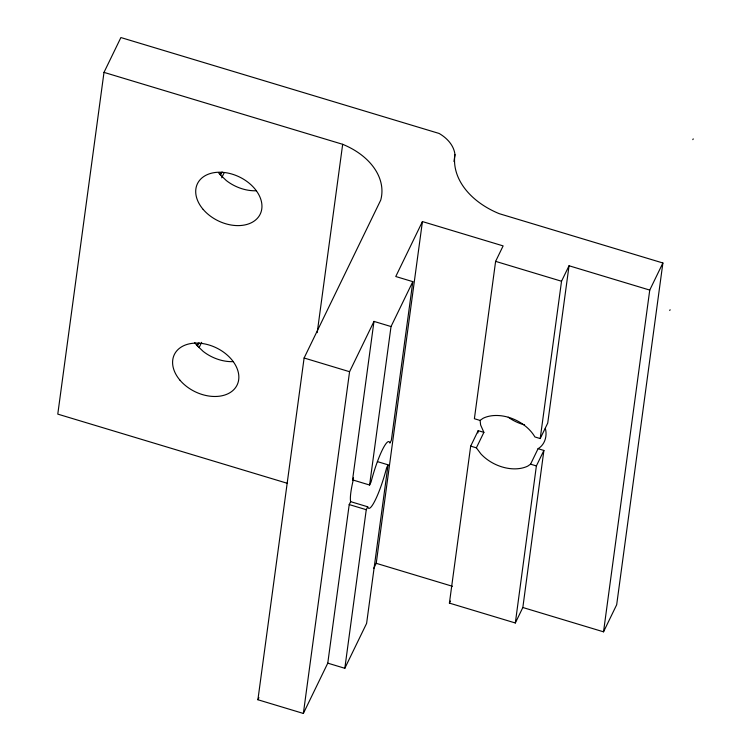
<?xml version="1.0" encoding="UTF-8"?>
<svg xmlns="http://www.w3.org/2000/svg" width="751" height="751" viewBox="0 0 751 751"><rect width="100%" height="100%" fill="white"/><g stroke="black" fill="none" stroke-linecap="round" stroke-linejoin="round"><path stroke-width="1.13" d="M522.837 607.503L515.327 622.983L449.408 603.109L470.68 446.132L476.369 447.84L480.969 453.989A34.875 24.37 25.9 0 0 527.775 466.108L530.563 464.174L538.073 448.694L543.893 450.45L522.837 607.503L603.532 631.826L616.684 604.743L662.889 262.991L499.218 213.669A79.822 55.649 7.7 0 1 454.946 154.565A38.845 27.083 7.7 0 0 439.128 133.462L120.892 37.55L103.995 72.378L57.78 414.12L287.502 483.353M353.233 480.039A34.875 5.586 -73.2 0 0 350.661 501.659L349.215 504.569L327.774 663.152L303.366 713.45L257.903 699.744L304.108 358.002L380.719 200.132A69.852 48.693 7.7 0 0 342.672 144.305L103.995 72.378M317.213 332.618L342.672 144.305M303.366 713.45L349.572 371.707L373.979 321.4L391.027 326.544L412.815 281.653L395.768 276.518L422.428 221.573L503.123 245.896L495.613 261.367L474.388 418.72L480.03 420.419L483.165 418.241A34.875 24.37 25.9 0 1 534.909 436.96L540.213 438.556L547.732 423.085L569.042 265.76L649.746 290.083L662.889 262.991M412.815 281.653L391.384 440.142L389.929 443.146A34.875 5.586 -73.2 0 0 371.06 482.02L369.605 485.024L352.557 479.889L373.979 321.4M327.774 663.152L344.822 668.287L366.263 509.704L367.708 506.794A34.875 5.586 -73.2 0 0 386.577 467.92L388.051 464.822L377.396 461.612M369.605 485.024L391.027 326.544M388.051 464.822L366.61 623.396L344.822 668.287M373.707 568.498L376.223 563.316L422.428 221.573M453.998 161.54L454.946 154.565M477.88 432.961L478.19 430.652L483.888 432.369L476.369 447.84M515.327 622.983L536.383 465.93L543.893 450.45M540.213 438.556L561.532 281.24L569.042 265.76M603.532 631.826L649.746 290.083M256.288 190.763A34.875 24.37 25.9 0 1 226.342 180.578L220.052 174.589L221.076 172.477M220.578 175.096L222.118 171.923M221.695 177.799L224.258 172.523M233.185 361.635A34.875 24.37 25.9 0 1 203.239 351.449L196.95 345.46L197.973 343.348M197.475 345.967L199.015 342.794M199.099 347.61L201.662 342.334M352.557 479.889L353.524 477.88M257.903 699.744L258.926 697.641M470.68 446.132L478.19 430.652M449.408 603.109L450.412 601.053M692.835 139.639L693.22 138.86M669.732 310.51L670.108 309.731M538.073 448.694C544.916 444.714 547.404 435.833 545.348 428.436M495.613 261.367L561.532 281.24M304.108 358.002L349.572 371.707M530.563 464.174L536.383 465.93M350.661 501.659L367.708 506.794M349.215 504.569L366.263 509.704M376.223 563.316L452.44 586.287M483.888 432.369L480.612 424.963L480.114 420.4M524.573 424.888A34.875 24.37 25.9 0 1 508.239 417.218M220.052 174.589A34.875 24.37 25.9 0 1 218.56 172.73M196.95 345.46A34.875 24.37 25.9 0 1 194.772 342.644M180.052 380.288A34.875 24.37 25.9 0 0 236.696 385.798A34.875 24.37 25.9 0 0 200.433 343.282A34.875 24.37 25.9 0 0 180.052 380.288M203.155 209.407A34.875 24.37 25.9 0 0 259.799 214.927A34.875 24.37 25.9 0 0 223.535 172.411A34.875 24.37 25.9 0 0 203.155 209.407"/></g></svg>
